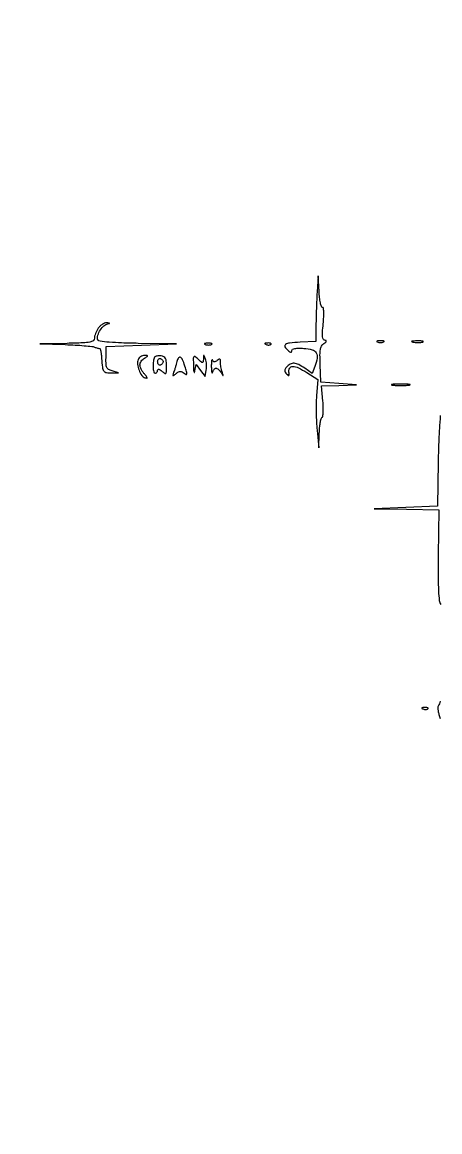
# Model space of a CAD drawing. Extents: x 24 to 1546, y 0 to 2379.
# Drawn here: x 23.5 to 188.4, y 1167.2 to 1605.7 of the extents above; entities that cross this region are included whole.
import ezdxf

# ---------------------------------------------------------------- set-up
doc = ezdxf.new("R2010")
doc.units = 0
doc.header["$MEASUREMENT"] = 0
doc.layers.get('0').update_dxf_attribs({"linetype": 'CONTINUOUS'})

msp = doc.modelspace()

# ---------------------------------------------------------------- linework, layer by layer
for points in [[(339.46395, 1554.999339, -0.000003), (282.698834, 1555.153426, -0.227171)], [(302.225653, 1186.047247, -0.000033), (424.8983, 1186.005815, -0.00004)], [(188.634182, 1450.278077, 0.004448), (188.269049, 1445.09375, 0.006471), (187.967848, 1438.885393, 0.004761), (187.788681, 1432), (187.5, 1414.5), (175, 1413.952699), (162.5, 1413.405398), (175.269896, 1413.202699), (188.039791, 1413), (187.81701, 1395.096925, 0.003581), (187.770943, 1386.373468, 0.012984), (187.925425, 1380.827585, 0.015507), (188.24063, 1377.120621, 0.14523), (188.863793, 1375.66412, -0.144815)], [(188.540365, 1337.416877, -0.093743), (187.796533, 1335.479801, 0.15408), (187.640712, 1334.863957, 0.024455), (187.775205, 1333.609887, 0.025152), (188.090742, 1332.10011, 0.019644), (188.578817, 1330.497382, -0.055208)]]:
    msp.add_lwpolyline(points, format="xyb")
for points in [[(139.974035, 1499, 0.00459), (139.814043, 1496.04094, 0.002699), (139.674326, 1492.5, 0.002699), (139.572881, 1488.958986, 0.004605), (139.531355, 1486), (139.5, 1479.5), (133.25, 1479.202283, 0.012613), (129.114781, 1478.90061, 0.124418), (127.486195, 1478.314216, 0.40279), (127.288079, 1477.392864, 0.081192), (128.5, 1476, 0.020942), (129.237429, 1475.438417, 0.141916), (129.66709, 1475.292677, 0.324052), (129.912362, 1475.453959, 0.090842), (130, 1475.932346, -0.278127), (130.297869, 1476.426415, -0.076163), (131.193993, 1476.73705, -0.045221), (132.656977, 1476.870944, -0.016243), (134.75, 1476.804791, -0.050868), (138.010858, 1476.259373, -0.193581), (139.622534, 1475.034657, -0.182764), (139.989836, 1472.981443, -0.04473), (139.044483, 1469.617), (137.998208, 1466.865088), (135.094734, 1468.932544, 0.035333), (132.725725, 1470.378938, 0.101343), (130.8797, 1470.900802, 0.140918), (129.345711, 1470.579485, 0.098214), (127.964826, 1469.457618, 0.038808), (127.37334, 1468.620541, 0.131611), (127.192784, 1467.98269, 0.149355), (127.365206, 1467.388416, 0.055107), (127.925956, 1466.707618, 0.024658), (128.563999, 1466.145315, 0.355897), (128.84521, 1466.148341, 0.25018), (128.971408, 1466.458963, 0.015968), (128.833574, 1467.463748, -0.183323), (129.138244, 1469.011519, -0.266132), (130.335333, 1469.655595, -0.107012), (132.608588, 1469.099751, -0.028954), (135.860591, 1467.276812), (140.204218, 1464.5), (139.734962, 1458, 0.014444), (139.605621, 1455.006553, 0.008028), (139.612055, 1451.353125, 0.008001), (139.737261, 1447.652234, 0.012809), (139.975511, 1444.5), (140.685316, 1437.5), (140.842658, 1443.190983, -0.014554), (140.968814, 1445.411776, -0.020634), (141.219665, 1447.374565, -0.017323), (141.542068, 1448.940728, -0.197395), (141.905137, 1449.441371, 0.226292), (142.234313, 1449.952527, 0.018014), (142.384582, 1451.598837, 0.021603), (142.40892, 1453.661117, 0.014759), (142.266248, 1456.000388), (141.722223, 1462), (148.611111, 1462.176587), (155.5, 1462.353174), (148.5, 1462.926587), (141.5, 1463.5), (141.199153, 1470.476236, -0.00971), (141.111047, 1474.196603, -0.044328), (141.293125, 1476.350346, -0.081079), (141.774963, 1477.735611, -0.111175), (142.640283, 1478.726236, 0.020339), (143.365795, 1479.303442, 0.137027), (143.617453, 1479.682801, 0.395673), (143.509033, 1479.912993, 0.09455), (143.053035, 1480, -0.273465), (142.445599, 1480.359078, -0.100676), (142.137352, 1481.347267, -0.0426), (142.106815, 1483.193023, -0.008373), (142.389755, 1486.5, 0.011271), (142.606646, 1489.220499, 0.026335), (142.615544, 1491.261921, 0.030097), (142.461766, 1492.673999, 0.365637), (142.075567, 1493, -0.331129), (141.673235, 1493.299261, -0.020321), (141.279056, 1494.835938, -0.023753), (140.947209, 1496.854162, -0.014682), (140.740397, 1499.25), (140.385359, 1505.5)], [(53.556704, 1484.777494, 0.032678), (52.960821, 1483.796096, 0.027309), (52.457282, 1482.68571, 0.028182), (52.108956, 1481.615973, 0.0647), (52, 1480.777494, -0.239608), (51.515037, 1479.823603, -0.112304), (50.208604, 1479.261328, -0.036755), (47.49156, 1478.963229, -0.004083), (41.25, 1478.79071), (30.5, 1478.58142), (40.5, 1478.274902, -0.005517), (44.439605, 1478.110616, -0.007416), (48.003125, 1477.869556, -0.005311), (50.971758, 1477.592681, -0.075474), (52, 1477.325433, 0.017095), (52.615215, 1477.086277, 0.019082), (53.223365, 1476.899211, 0.018755), (53.74991, 1476.779944, 0.088614), (54.058263, 1476.777329, -0.385689), (54.289314, 1476.629907, -0.017485), (54.523845, 1475.635791, -0.021612), (54.726065, 1474.328749, -0.012837), (54.859278, 1472.758053, 0.01563), (55.164984, 1469.377784, 0.122598), (55.724434, 1467.915598, 0.198925), (56.780269, 1467.240824, 0.053293), (58.809017, 1467.09968), (61.5, 1467.19936), (59, 1467.89776, -0.060808), (57.6482, 1468.459568, -0.156242), (56.938505, 1469.228327, -0.098652), (56.627648, 1470.505102, -0.01636), (56.60364, 1473.04808), (56.707281, 1477.5), (70.60364, 1478.04317), (84.5, 1478.586339), (69.309017, 1478.79317, -0.005079), (62.765527, 1478.948756, -0.011988), (57.894028, 1479.23116, -0.008277), (54.231872, 1479.592808, -0.229463), (53.441069, 1480.095353, -0.207306), (53.236763, 1481.496893, -0.060375), (54.073664, 1483.564119, -0.059403), (55.43355, 1485.45316, -0.142652), (56.894646, 1486.338531, 0.003804), (57.858458, 1486.604245, 0.380412), (57.92815, 1486.713655, 0.344843), (57.827578, 1486.806748, 0.003564), (56.806704, 1486.883999, 0.109863), (56.045479, 1486.7686, 0.05149), (55.153532, 1486.313063, 0.047531), (54.277704, 1485.619088, 0.04872)], [(95.75, 1478.337719, 0.057986), (96.320008, 1478.181385, 0.037979), (97, 1478.12966, 0.037979), (97.679992, 1478.181385, 0.057986), (98.25, 1478.337719, 0.174857), (98.459382, 1478.525001, 0.447206), (98.398438, 1478.693942, 0.078554), (97.89144, 1478.810911, 0.017491), (97, 1478.842105, 0.017491), (96.10856, 1478.810911, 0.078554), (95.601562, 1478.693942, 0.447206), (95.540618, 1478.525001, 0.174857)], [(119.8125, 1478.316886, 0.051402), (120.359369, 1478.160852, 0.05415), (120.916927, 1478.123424, 0.060344), (121.402231, 1478.202593, 0.126455), (121.729167, 1478.395833, 0.296942), (121.77538, 1478.614691, 0.208169), (121.592839, 1478.799335, 0.077125), (121.112848, 1478.910055, 0.028489), (120.416667, 1478.921053, 0.018894), (119.670344, 1478.862007, 0.168741), (119.37858, 1478.720685, 0.470617), (119.395823, 1478.538436, 0.054073)], [(163.75, 1479.337719, 0.057986), (164.320008, 1479.181385, 0.037979), (165, 1479.12966, 0.037979), (165.679992, 1479.181385, 0.057986), (166.25, 1479.337719, 0.174857), (166.459382, 1479.525001, 0.447206), (166.398438, 1479.693942, 0.078554), (165.89144, 1479.810911, 0.017491), (165, 1479.842105, 0.017491), (164.10856, 1479.810911, 0.078554), (163.601562, 1479.693942, 0.447206), (163.540618, 1479.525001, 0.174857)], [(177.761659, 1479.292739, 0.028254), (178.754739, 1479.159391, 0.020511), (179.869594, 1479.119272, 0.020826), (180.934218, 1479.169017, 0.041951), (181.761659, 1479.31292, 0.285845), (181.916221, 1479.476221, 0.417468), (181.814362, 1479.62839, 0.038992), (180.938425, 1479.726931, 0.009782), (179.5, 1479.747817, 0.008901), (178.071102, 1479.715166, 0.053901), (177.339362, 1479.605813, 0.67161), (177.319562, 1479.45659, 0.082665)], [(69.316725, 1472.382988, 0.121531), (69.083897, 1470.523036, 0.059949), (69.646984, 1468.192791, 0.060989), (70.709642, 1466.145012, 0.167005), (72, 1465.185615, 0.046877), (72.668115, 1465.039928, 0.50084), (72.832361, 1465.211644, 0.131533), (72.633962, 1465.647647, 0.009127), (71.75, 1466.682641, -0.036003), (71.080262, 1467.557933, -0.032084), (70.514062, 1468.553708, -0.033516), (70.12239, 1469.517885, -0.079883), (70, 1470.279051, -0.091616), (70.128538, 1470.974666, -0.055001), (70.514062, 1471.723698, -0.052628), (71.080648, 1472.409649, -0.062039), (71.75, 1472.919901, 0.004713), (72.8781, 1473.59128, 0.269885), (72.989326, 1473.796182, 0.392459), (72.853177, 1473.934397, 0.006971), (71.718615, 1473.969591, 0.083357), (70.991249, 1473.860211, 0.067145), (70.278239, 1473.51607, 0.067675), (69.687194, 1472.998823, 0.087808)], [(75.772756, 1473.307186, 0.09062), (75.294587, 1471.734053, 0.03805), (75.209606, 1469.514939, 0.034042), (75.424458, 1467.492651, 0.364148), (76.011202, 1467, 0.116059), (76.388368, 1467.088742, 0.100485), (76.70954, 1467.339278, 0.093198), (76.925123, 1467.713912, 0.084277), (77, 1468.154988, -0.208935), (77.145407, 1468.487769, -0.251859), (77.47149, 1468.572232, -0.096808), (78.017861, 1468.319657, -0.027352), (78.75, 1467.726728, 0.027319), (79.802034, 1466.874618, 0.39393), (80.238666, 1466.929201, 0.16828), (80.466735, 1467.530603, 0.007259), (80.5, 1469.821741, 0.022876), (80.411255, 1471.760447, 0.101427), (80.082609, 1472.847268, 0.155622), (79.435133, 1473.470369, 0.079139), (78.34436, 1473.807186, 0.036864), (77.488688, 1473.865336, 0.046582), (76.69975, 1473.787025, 0.053897), (76.082246, 1473.596194, 0.1736)], [(84.631049, 1471.666117, -0.007197), (84.342273, 1470.581883, -0.005095), (83.988268, 1469.373042, -0.005143), (83.62634, 1468.224854, -0.010831), (83.317034, 1467.342901, 0.00984), (82.935919, 1466.263047, 0.378979), (83.029136, 1466.045547, 0.280888), (83.302568, 1466.074718, 0.007233), (84.312769, 1466.872445, -0.040035), (85.226266, 1467.501229, -0.118105), (85.952284, 1467.716065, -0.131722), (86.64852, 1467.568135, -0.055415), (87.454475, 1467.037782, 0.040694), (88.206406, 1466.510696, 0.500049), (88.483361, 1466.626922, 0.125378), (88.481335, 1467.228642, 0.00662), (87.971927, 1469.097886, 0.021923), (87.008645, 1471.974415, 0.137975), (86.092034, 1473.202449, 0.424612), (85.285696, 1473.082476, 0.093799)], [(91.136182, 1469.904988, 0.007405), (91.216383, 1468.15188, 0.058833), (91.35984, 1467.354729, 0.687348), (91.53653, 1467.342191, 0.063038), (91.731805, 1467.948959), (92.191247, 1470.397919), (93.952939, 1468.06239), (95.714632, 1465.726861), (96.183991, 1468.182153, 0.037139), (96.308503, 1469.263516, 0.02644), (96.293286, 1470.483515, 0.02684), (96.153531, 1471.652301, 0.050196), (95.89696, 1472.568722, 0.002469), (95.375042, 1473.882188, 0.29728), (95.233366, 1473.981148, 0.408991), (95.126012, 1473.8822, 0.003194), (95.070285, 1472.595012, -0.019396), (94.982101, 1471.431798, -0.368001), (94.734683, 1471.200795, -0.190726), (94.310284, 1471.346667, -0.006894), (93, 1472.5, 0.020169), (91.72157, 1473.566426, 0.42363), (91.278066, 1473.500975, 0.16016), (91.072459, 1472.848422, 0.00463)], [(79.15, 1471.5, -0.102038), (79.069583, 1471.110048, -0.070382), (78.834219, 1470.723802, -0.066918), (78.485911, 1470.399741, -0.073624), (78.075, 1470.191667, -0.159683), (77.666526, 1470.189601, -0.143818), (77.315781, 1470.428177, -0.107546), (77.079656, 1470.888977, -0.064908), (77, 1471.5, -0.064908), (77.079656, 1472.111023, -0.107546), (77.315781, 1472.571823, -0.143818), (77.666526, 1472.810399, -0.159683), (78.075, 1472.808333, -0.073624), (78.485911, 1472.600259, -0.066918), (78.834219, 1472.276198, -0.070382), (79.069583, 1471.889952, -0.102038)], [(98.194949, 1469.5, 0.010384), (98.238134, 1468.062376, 0.041396), (98.355457, 1467.189062, 0.414714), (98.518172, 1467.085167, 0.281391), (98.689326, 1467.25, -0.044148), (98.929098, 1467.919615, -0.05489), (99.269924, 1468.485938, -0.06503), (99.654454, 1468.873627, -0.166414), (100.023634, 1469, -0.139544), (100.437234, 1468.882277, -0.040947), (100.973531, 1468.485938, -0.037643), (101.530571, 1467.919752, -0.032659), (102.025815, 1467.25, 0.001638), (102.742795, 1466.142882, 0.40341), (102.848439, 1466.118598, 0.354968), (102.888304, 1466.228604, 0.001542), (102.441989, 1467.5, -0.026461), (102.17593, 1468.398865, -0.01779), (101.963879, 1469.448767, -0.017945), (101.831006, 1470.482572, -0.033545), (101.810029, 1471.325591, 0.028989), (101.795991, 1472.215399, 0.252169), (101.590393, 1472.537736, 0.274006), (101.223481, 1472.528229, 0.032996), (100.540791, 1472.033854, -0.039174), (99.863211, 1471.555813, -0.158655), (99.376564, 1471.446262, -0.205941), (98.9961, 1471.653849, -0.071006), (98.676193, 1472.208262, 0.523669), (98.489121, 1472.250963, 0.165113), (98.32103, 1471.945552, 0.034695), (98.21524, 1470.955952, 0.0116)], [(169.75, 1462.276604, 0.019375), (171.229765, 1462.150935, 0.011494), (173, 1462.110234, 0.011494), (174.770235, 1462.150935, 0.019375), (176.25, 1462.276604, 0.108536), (176.666199, 1462.423685, 0.707215), (176.635937, 1462.56145, 0.025693), (175.329566, 1462.655793, 0.005179), (173, 1462.679926, 0.005179), (170.670434, 1462.655793, 0.025693), (169.364063, 1462.56145, 0.707215), (169.333801, 1462.423685, 0.108536)], [(181.8125, 1334.316886, 0.051402), (182.359369, 1334.160852, 0.05415), (182.916927, 1334.123424, 0.060344), (183.402231, 1334.202593, 0.126455), (183.729167, 1334.395833, 0.296942), (183.77538, 1334.614691, 0.208169), (183.592839, 1334.799335, 0.077125), (183.112848, 1334.910055, 0.028489), (182.416667, 1334.921053, 0.018894), (181.670344, 1334.862007, 0.168741), (181.37858, 1334.720685, 0.470617), (181.395823, 1334.538436, 0.054073)]]:
    msp.add_lwpolyline(points, format="xyb", close=True)

doc.saveas('drawing.dxf')
